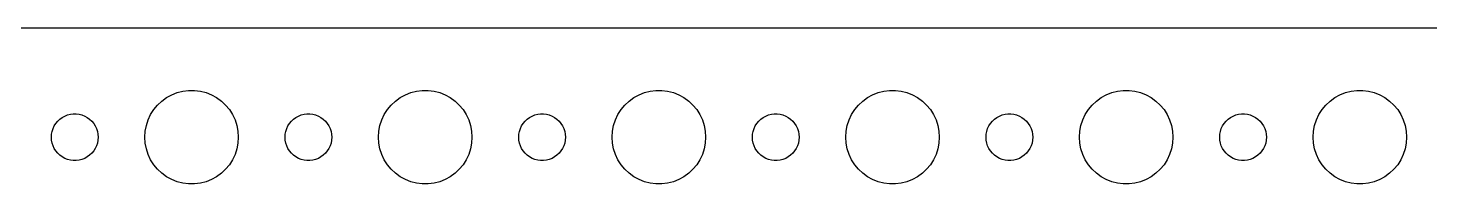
# Model space of a CAD drawing. Header units: metres. Extents: x -180 to 180, y -37 to 37.
# Drawn here: x -93 to -3, y 27 to 37 of the extents above; entities that cross this region are included whole.
import ezdxf

# ---------------------------------------------------------------- set-up
doc = ezdxf.new("R2010")
doc.units = ezdxf.units.M

msp = doc.modelspace()

# ---------------------------------------------------------------- linework, layer by layer
for p, q in [((174.814, 36.9901), (-174.814, 36.9901)), ((-84.4123, 32.3115), (-84.1075, 32.533)), ((-84.1075, 32.533), (-83.7773, 32.7145)), ((-83.7773, 32.7145), (-83.427, 32.8532)), ((-83.427, 32.8532), (-83.0621, 32.9469)), ((-83.0621, 32.9469), (-82.6884, 32.9941)), ((-82.6884, 32.9941), (-82.3116, 32.9941)), ((-82.3116, 32.9941), (-81.9379, 32.9469)), ((-81.9379, 32.9469), (-81.573, 32.8532)), ((-81.573, 32.8532), (-81.2227, 32.7145)), ((-81.2227, 32.7145), (-80.8925, 32.533)), ((-80.8925, 32.533), (-80.5877, 32.3115)), ((-69.4123, 32.3115), (-69.1075, 32.533)), ((-69.1075, 32.533), (-68.7773, 32.7145)), ((-68.7773, 32.7145), (-68.427, 32.8532)), ((-68.427, 32.8532), (-68.0621, 32.9469)), ((-68.0621, 32.9469), (-67.6884, 32.9941)), ((-67.6884, 32.9941), (-67.3116, 32.9941)), ((-67.3116, 32.9941), (-66.9379, 32.9469)), ((-66.9379, 32.9469), (-66.573, 32.8532)), ((-66.573, 32.8532), (-66.2227, 32.7145)), ((-66.2227, 32.7145), (-65.8925, 32.533)), ((-65.8925, 32.533), (-65.5877, 32.3115)), ((-54.4123, 32.3115), (-54.1075, 32.533)), ((-54.1075, 32.533), (-53.7773, 32.7145)), ((-53.7773, 32.7145), (-53.427, 32.8532)), ((-53.427, 32.8532), (-53.0621, 32.9469)), ((-53.0621, 32.9469), (-52.6884, 32.9941)), ((-52.6884, 32.9941), (-52.3116, 32.9941)), ((-52.3116, 32.9941), (-51.9379, 32.9469)), ((-51.9379, 32.9469), (-51.5729, 32.8532)), ((-51.5729, 32.8532), (-51.2227, 32.7145)), ((-51.2227, 32.7145), (-50.8925, 32.533)), ((-50.8925, 32.533), (-50.5877, 32.3115)), ((-39.4123, 32.3115), (-39.1075, 32.533)), ((-39.1075, 32.533), (-38.7773, 32.7145)), ((-38.7773, 32.7145), (-38.427, 32.8532)), ((-38.427, 32.8532), (-38.0621, 32.9469)), ((-38.0621, 32.9469), (-37.6884, 32.9941)), ((-37.6884, 32.9941), (-37.3116, 32.9941)), ((-37.3116, 32.9941), (-36.9379, 32.9469)), ((-36.9379, 32.9469), (-36.5729, 32.8532)), ((-36.5729, 32.8532), (-36.2227, 32.7145)), ((-36.2227, 32.7145), (-35.8925, 32.533)), ((-35.8925, 32.533), (-35.5877, 32.3115)), ((-24.4123, 32.3115), (-24.1075, 32.533)), ((-24.1075, 32.533), (-23.7773, 32.7145)), ((-23.7773, 32.7145), (-23.427, 32.8532)), ((-23.427, 32.8532), (-23.0621, 32.9469)), ((-23.0621, 32.9469), (-22.6884, 32.9941)), ((-22.6884, 32.9941), (-22.3116, 32.9941)), ((-22.3116, 32.9941), (-21.9379, 32.9469)), ((-21.9379, 32.9469), (-21.5729, 32.8532)), ((-21.5729, 32.8532), (-21.2227, 32.7145)), ((-21.2227, 32.7145), (-20.8925, 32.533)), ((-20.8925, 32.533), (-20.5877, 32.3115)), ((-9.41226, 32.3115), (-9.10747, 32.533)), ((-9.10747, 32.533), (-8.77733, 32.7145)), ((-8.77733, 32.7145), (-8.42705, 32.8532)), ((-8.42705, 32.8532), (-8.06213, 32.9469)), ((-8.06213, 32.9469), (-7.68837, 32.9941)), ((-7.68837, 32.9941), (-7.31161, 32.9941)), ((-7.31161, 32.9941), (-6.93785, 32.9469)), ((-6.93785, 32.9469), (-6.57294, 32.8532)), ((-6.57294, 32.8532), (-6.22266, 32.7145)), ((-6.22266, 32.7145), (-5.89252, 32.533)), ((-5.89252, 32.533), (-5.58772, 32.3115)), ((-85.1289, 31.4453), (-84.927, 31.7634)), ((-84.927, 31.7634), (-84.6869, 32.0536)), ((-84.6869, 32.0536), (-84.4123, 32.3115)), ((-80.5877, 32.3115), (-80.3131, 32.0536)), ((-80.3131, 32.0536), (-80.073, 31.7634)), ((-80.073, 31.7634), (-79.8711, 31.4453)), ((-70.1289, 31.4453), (-69.927, 31.7634)), ((-69.927, 31.7634), (-69.6869, 32.0536)), ((-69.6869, 32.0536), (-69.4123, 32.3115)), ((-65.5877, 32.3115), (-65.3131, 32.0536)), ((-65.3131, 32.0536), (-65.073, 31.7634)), ((-65.073, 31.7634), (-64.8711, 31.4453)), ((-55.1289, 31.4453), (-54.927, 31.7634)), ((-54.927, 31.7634), (-54.6869, 32.0536)), ((-54.6869, 32.0536), (-54.4123, 32.3115)), ((-50.5877, 32.3115), (-50.3131, 32.0536)), ((-50.3131, 32.0536), (-50.0729, 31.7634)), ((-50.0729, 31.7634), (-49.8711, 31.4453)), ((-40.1289, 31.4453), (-39.927, 31.7634)), ((-39.927, 31.7634), (-39.6869, 32.0536)), ((-39.6869, 32.0536), (-39.4123, 32.3115)), ((-35.5877, 32.3115), (-35.3131, 32.0536)), ((-35.3131, 32.0536), (-35.0729, 31.7634)), ((-35.0729, 31.7634), (-34.8711, 31.4453)), ((-25.1289, 31.4453), (-24.927, 31.7634)), ((-24.927, 31.7634), (-24.6869, 32.0536)), ((-24.6869, 32.0536), (-24.4123, 32.3115)), ((-20.5877, 32.3115), (-20.3131, 32.0536)), ((-20.3131, 32.0536), (-20.0729, 31.7634)), ((-20.0729, 31.7634), (-19.8711, 31.4453)), ((-10.1289, 31.4453), (-9.92705, 31.7634)), ((-9.92705, 31.7634), (-9.6869, 32.0536)), ((-9.6869, 32.0536), (-9.41226, 32.3115)), ((-5.58772, 32.3115), (-5.31308, 32.0536)), ((-5.31308, 32.0536), (-5.07294, 31.7634)), ((-5.07294, 31.7634), (-4.87108, 31.4453)), ((-91.3947, 30.5522), (-91.3145, 30.7226)), ((-91.3145, 30.7226), (-91.2135, 30.8817)), ((-91.2135, 30.8817), (-91.0934, 31.0268)), ((-91.0934, 31.0268), (-90.9561, 31.1558)), ((-90.9561, 31.1558), (-90.8037, 31.2665)), ((-90.8037, 31.2665), (-90.6387, 31.3572)), ((-90.6387, 31.3572), (-90.4635, 31.4266)), ((-90.4635, 31.4266), (-90.2811, 31.4734)), ((-90.2811, 31.4734), (-90.0942, 31.497)), ((-90.0942, 31.497), (-89.9058, 31.497)), ((-89.9058, 31.497), (-89.7189, 31.4734)), ((-89.7189, 31.4734), (-89.5365, 31.4266)), ((-89.5365, 31.4266), (-89.3613, 31.3572)), ((-89.3613, 31.3572), (-89.1963, 31.2665)), ((-89.1963, 31.2665), (-89.0439, 31.1558)), ((-89.0439, 31.1558), (-88.9065, 31.0268)), ((-88.9065, 31.0268), (-88.7865, 30.8817)), ((-88.7865, 30.8817), (-88.6855, 30.7226)), ((-88.6855, 30.7226), (-88.6053, 30.5522)), ((-85.4763, 30.376), (-85.4057, 30.7461)), ((-85.4057, 30.7461), (-85.2893, 31.1044)), ((-85.2893, 31.1044), (-85.1289, 31.4453)), ((-79.8711, 31.4453), (-79.7107, 31.1044)), ((-79.7107, 31.1044), (-79.5943, 30.7461)), ((-79.5943, 30.7461), (-79.5237, 30.376)), ((-76.3947, 30.5522), (-76.3145, 30.7226)), ((-76.3145, 30.7226), (-76.2135, 30.8817)), ((-76.2135, 30.8817), (-76.0934, 31.0268)), ((-76.0934, 31.0268), (-75.9561, 31.1558)), ((-75.9561, 31.1558), (-75.8037, 31.2665)), ((-75.8037, 31.2665), (-75.6387, 31.3572)), ((-75.6387, 31.3572), (-75.4635, 31.4266)), ((-75.4635, 31.4266), (-75.2811, 31.4734)), ((-75.2811, 31.4734), (-75.0942, 31.497)), ((-75.0942, 31.497), (-74.9058, 31.497)), ((-74.9058, 31.497), (-74.7189, 31.4734)), ((-74.7189, 31.4734), (-74.5365, 31.4266)), ((-74.5365, 31.4266), (-74.3613, 31.3572)), ((-74.3613, 31.3572), (-74.1963, 31.2665)), ((-74.1963, 31.2665), (-74.0439, 31.1558)), ((-74.0439, 31.1558), (-73.9065, 31.0268)), ((-73.9065, 31.0268), (-73.7865, 30.8817)), ((-73.7865, 30.8817), (-73.6855, 30.7226)), ((-73.6855, 30.7226), (-73.6053, 30.5522)), ((-70.4763, 30.376), (-70.4057, 30.7461)), ((-70.4057, 30.7461), (-70.2893, 31.1044)), ((-70.2893, 31.1044), (-70.1289, 31.4453)), ((-64.8711, 31.4453), (-64.7107, 31.1044)), ((-64.7107, 31.1044), (-64.5943, 30.7461)), ((-64.5943, 30.7461), (-64.5237, 30.376)), ((-61.3947, 30.5522), (-61.3145, 30.7226)), ((-61.3145, 30.7226), (-61.2135, 30.8817)), ((-61.2135, 30.8817), (-61.0934, 31.0268)), ((-61.0934, 31.0268), (-60.9561, 31.1558)), ((-60.9561, 31.1558), (-60.8037, 31.2665)), ((-60.8037, 31.2665), (-60.6387, 31.3572)), ((-60.6387, 31.3572), (-60.4635, 31.4266)), ((-60.4635, 31.4266), (-60.2811, 31.4734)), ((-60.2811, 31.4734), (-60.0942, 31.497)), ((-60.0942, 31.497), (-59.9058, 31.497)), ((-59.9058, 31.497), (-59.7189, 31.4734)), ((-59.7189, 31.4734), (-59.5365, 31.4266)), ((-59.5365, 31.4266), (-59.3613, 31.3572)), ((-59.3613, 31.3572), (-59.1963, 31.2665)), ((-59.1963, 31.2665), (-59.0439, 31.1558)), ((-59.0439, 31.1558), (-58.9065, 31.0268)), ((-58.9065, 31.0268), (-58.7865, 30.8817)), ((-58.7865, 30.8817), (-58.6855, 30.7226)), ((-58.6855, 30.7226), (-58.6053, 30.5522)), ((-55.4763, 30.376), (-55.4057, 30.7461)), ((-55.4057, 30.7461), (-55.2893, 31.1044)), ((-55.2893, 31.1044), (-55.1289, 31.4453)), ((-49.8711, 31.4453), (-49.7107, 31.1044)), ((-49.7107, 31.1044), (-49.5942, 30.7461)), ((-49.5942, 30.7461), (-49.5237, 30.376)), ((-46.3947, 30.5522), (-46.3145, 30.7226)), ((-46.3145, 30.7226), (-46.2135, 30.8817)), ((-46.2135, 30.8817), (-46.0934, 31.0268)), ((-46.0934, 31.0268), (-45.9561, 31.1558)), ((-45.9561, 31.1558), (-45.8037, 31.2665)), ((-45.8037, 31.2665), (-45.6387, 31.3572)), ((-45.6387, 31.3572), (-45.4635, 31.4266)), ((-45.4635, 31.4266), (-45.2811, 31.4734)), ((-45.2811, 31.4734), (-45.0942, 31.497)), ((-45.0942, 31.497), (-44.9058, 31.497)), ((-44.9058, 31.497), (-44.7189, 31.4734)), ((-44.7189, 31.4734), (-44.5365, 31.4266)), ((-44.5365, 31.4266), (-44.3613, 31.3572)), ((-44.3613, 31.3572), (-44.1963, 31.2665)), ((-44.1963, 31.2665), (-44.0439, 31.1558)), ((-44.0439, 31.1558), (-43.9065, 31.0268)), ((-43.9065, 31.0268), (-43.7865, 30.8817)), ((-43.7865, 30.8817), (-43.6855, 30.7226)), ((-43.6855, 30.7226), (-43.6053, 30.5522)), ((-40.4763, 30.376), (-40.4057, 30.7461)), ((-40.4057, 30.7461), (-40.2893, 31.1044)), ((-40.2893, 31.1044), (-40.1289, 31.4453)), ((-34.8711, 31.4453), (-34.7107, 31.1044)), ((-34.7107, 31.1044), (-34.5942, 30.7461)), ((-34.5942, 30.7461), (-34.5237, 30.376)), ((-31.3947, 30.5522), (-31.3145, 30.7226)), ((-31.3145, 30.7226), (-31.2135, 30.8817)), ((-31.2135, 30.8817), (-31.0934, 31.0268)), ((-31.0934, 31.0268), (-30.9561, 31.1558)), ((-30.9561, 31.1558), (-30.8037, 31.2665)), ((-30.8037, 31.2665), (-30.6387, 31.3572)), ((-30.6387, 31.3572), (-30.4635, 31.4266)), ((-30.4635, 31.4266), (-30.2811, 31.4734)), ((-30.2811, 31.4734), (-30.0942, 31.497)), ((-30.0942, 31.497), (-29.9058, 31.497)), ((-29.9058, 31.497), (-29.7189, 31.4734)), ((-29.7189, 31.4734), (-29.5365, 31.4266)), ((-29.5365, 31.4266), (-29.3613, 31.3572)), ((-29.3613, 31.3572), (-29.1963, 31.2665)), ((-29.1963, 31.2665), (-29.0439, 31.1558)), ((-29.0439, 31.1558), (-28.9065, 31.0268)), ((-28.9065, 31.0268), (-28.7865, 30.8817)), ((-28.7865, 30.8817), (-28.6855, 30.7226)), ((-28.6855, 30.7226), (-28.6053, 30.5522)), ((-25.4763, 30.376), (-25.4057, 30.7461)), ((-25.4057, 30.7461), (-25.2893, 31.1044)), ((-25.2893, 31.1044), (-25.1289, 31.4453)), ((-19.8711, 31.4453), (-19.7107, 31.1044)), ((-19.7107, 31.1044), (-19.5942, 30.7461)), ((-19.5942, 30.7461), (-19.5237, 30.376)), ((-16.3947, 30.5522), (-16.3145, 30.7226)), ((-16.3145, 30.7226), (-16.2135, 30.8817)), ((-16.2135, 30.8817), (-16.0934, 31.0268)), ((-16.0934, 31.0268), (-15.9561, 31.1558)), ((-15.9561, 31.1558), (-15.8037, 31.2665)), ((-15.8037, 31.2665), (-15.6387, 31.3572)), ((-15.6387, 31.3572), (-15.4635, 31.4266)), ((-15.4635, 31.4266), (-15.2811, 31.4734)), ((-15.2811, 31.4734), (-15.0942, 31.497)), ((-15.0942, 31.497), (-14.9058, 31.497)), ((-14.9058, 31.497), (-14.7189, 31.4734)), ((-14.7189, 31.4734), (-14.5365, 31.4266)), ((-14.5365, 31.4266), (-14.3613, 31.3572)), ((-14.3613, 31.3572), (-14.1963, 31.2665)), ((-14.1963, 31.2665), (-14.0439, 31.1558)), ((-14.0439, 31.1558), (-13.9065, 31.0268)), ((-13.9065, 31.0268), (-13.7865, 30.8817)), ((-13.7865, 30.8817), (-13.6855, 30.7226)), ((-13.6855, 30.7226), (-13.6053, 30.5522)), ((-10.4763, 30.376), (-10.4057, 30.7461)), ((-10.4057, 30.7461), (-10.2893, 31.1044)), ((-10.2893, 31.1044), (-10.1289, 31.4453)), ((-4.87108, 31.4453), (-4.71066, 31.1044)), ((-4.71066, 31.1044), (-4.59424, 30.7461)), ((-4.59424, 30.7461), (-4.52365, 30.376)), ((-91.5, 30), (-91.4882, 30.188)), ((-91.4882, 29.812), (-91.5, 30)), ((-91.4882, 30.188), (-91.4529, 30.373)), ((-91.4529, 29.627), (-91.4882, 29.812)), ((-91.4529, 30.373), (-91.3947, 30.5522)), ((-88.6053, 30.5522), (-88.5471, 30.373)), ((-88.5471, 30.373), (-88.5118, 30.188)), ((-88.5118, 29.812), (-88.5471, 29.627)), ((-88.5118, 30.188), (-88.5, 30)), ((-88.5, 30), (-88.5118, 29.812)), ((-85.5, 30), (-85.4763, 30.376)), ((-85.4763, 29.624), (-85.5, 30)), ((-79.5237, 30.376), (-79.5, 30)), ((-79.5, 30), (-79.5237, 29.624)), ((-76.5, 30), (-76.4882, 30.188)), ((-76.4882, 29.812), (-76.5, 30)), ((-76.4882, 30.188), (-76.4529, 30.373)), ((-76.4529, 29.627), (-76.4882, 29.812)), ((-76.4529, 30.373), (-76.3947, 30.5522)), ((-73.6053, 30.5522), (-73.5471, 30.373)), ((-73.5471, 30.373), (-73.5118, 30.188)), ((-73.5118, 29.812), (-73.5471, 29.627)), ((-73.5118, 30.188), (-73.5, 30)), ((-73.5, 30), (-73.5118, 29.812)), ((-70.5, 30), (-70.4763, 30.376)), ((-70.4763, 29.624), (-70.5, 30)), ((-64.5237, 30.376), (-64.5, 30)), ((-64.5, 30), (-64.5237, 29.624)), ((-61.5, 30), (-61.4882, 30.188)), ((-61.4882, 29.812), (-61.5, 30)), ((-61.4882, 30.188), (-61.4529, 30.373)), ((-61.4529, 29.627), (-61.4882, 29.812)), ((-61.4529, 30.373), (-61.3947, 30.5522)), ((-58.6053, 30.5522), (-58.5471, 30.373)), ((-58.5471, 30.373), (-58.5118, 30.188)), ((-58.5118, 29.812), (-58.5471, 29.627)), ((-58.5118, 30.188), (-58.5, 30)), ((-58.5, 30), (-58.5118, 29.812)), ((-55.5, 30), (-55.4763, 30.376)), ((-55.4763, 29.624), (-55.5, 30)), ((-49.5237, 30.376), (-49.5, 30)), ((-49.5, 30), (-49.5237, 29.624)), ((-46.5, 30), (-46.4882, 30.188)), ((-46.4882, 29.812), (-46.5, 30)), ((-46.4882, 30.188), (-46.4529, 30.373)), ((-46.4529, 29.627), (-46.4882, 29.812)), ((-46.4529, 30.373), (-46.3947, 30.5522)), ((-43.6053, 30.5522), (-43.5471, 30.373)), ((-43.5471, 30.373), (-43.5118, 30.188)), ((-43.5118, 29.812), (-43.5471, 29.627)), ((-43.5118, 30.188), (-43.5, 30)), ((-43.5, 30), (-43.5118, 29.812)), ((-40.5, 30), (-40.4763, 30.376)), ((-40.4763, 29.624), (-40.5, 30)), ((-34.5237, 30.376), (-34.5, 30)), ((-34.5, 30), (-34.5237, 29.624)), ((-31.5, 30), (-31.4882, 30.188)), ((-31.4882, 29.812), (-31.5, 30)), ((-31.4882, 30.188), (-31.4529, 30.373)), ((-31.4529, 29.627), (-31.4882, 29.812)), ((-31.4529, 30.373), (-31.3947, 30.5522)), ((-28.6053, 30.5522), (-28.5471, 30.373)), ((-28.5471, 30.373), (-28.5118, 30.188)), ((-28.5118, 29.812), (-28.5471, 29.627)), ((-28.5118, 30.188), (-28.5, 30)), ((-28.5, 30), (-28.5118, 29.812)), ((-25.5, 30), (-25.4763, 30.376)), ((-25.4763, 29.624), (-25.5, 30)), ((-19.5237, 30.376), (-19.5, 30)), ((-19.5, 30), (-19.5237, 29.624)), ((-16.5, 30), (-16.4882, 30.188)), ((-16.4882, 29.812), (-16.5, 30)), ((-16.4882, 30.188), (-16.4529, 30.373)), ((-16.4529, 29.627), (-16.4882, 29.812)), ((-16.4529, 30.373), (-16.3947, 30.5522)), ((-13.6053, 30.5522), (-13.5471, 30.373)), ((-13.5471, 30.373), (-13.5118, 30.188)), ((-13.5118, 29.812), (-13.5471, 29.627)), ((-13.5118, 30.188), (-13.5, 30)), ((-13.5, 30), (-13.5118, 29.812)), ((-10.5, 30), (-10.4763, 30.376)), ((-10.4763, 29.624), (-10.5, 30)), ((-4.52365, 30.376), (-4.5, 30)), ((-4.5, 30), (-4.52365, 29.624)), ((-91.3947, 29.4478), (-91.4529, 29.627)), ((-91.3145, 29.2774), (-91.3947, 29.4478)), ((-91.2135, 29.1183), (-91.3145, 29.2774)), ((-91.0934, 28.9732), (-91.2135, 29.1183)), ((-90.9561, 28.8442), (-91.0934, 28.9732)), ((-90.8037, 28.7335), (-90.9561, 28.8442)), ((-89.0439, 28.8442), (-89.1963, 28.7335)), ((-88.9065, 28.9732), (-89.0439, 28.8442)), ((-88.7865, 29.1183), (-88.9065, 28.9732)), ((-88.6855, 29.2774), (-88.7865, 29.1183)), ((-88.6053, 29.4478), (-88.6855, 29.2774)), ((-88.5471, 29.627), (-88.6053, 29.4478)), ((-85.4057, 29.2539), (-85.4763, 29.624)), ((-85.2893, 28.8956), (-85.4057, 29.2539)), ((-85.1289, 28.5547), (-85.2893, 28.8956)), ((-79.7107, 28.8956), (-79.8711, 28.5547)), ((-79.5943, 29.2539), (-79.7107, 28.8956)), ((-79.5237, 29.624), (-79.5943, 29.2539)), ((-76.3947, 29.4478), (-76.4529, 29.627)), ((-76.3145, 29.2774), (-76.3947, 29.4478)), ((-76.2135, 29.1183), (-76.3145, 29.2774)), ((-76.0934, 28.9732), (-76.2135, 29.1183)), ((-75.9561, 28.8442), (-76.0934, 28.9732)), ((-75.8037, 28.7335), (-75.9561, 28.8442)), ((-74.0439, 28.8442), (-74.1963, 28.7335)), ((-73.9065, 28.9732), (-74.0439, 28.8442)), ((-73.7865, 29.1183), (-73.9065, 28.9732)), ((-73.6855, 29.2774), (-73.7865, 29.1183)), ((-73.6053, 29.4478), (-73.6855, 29.2774)), ((-73.5471, 29.627), (-73.6053, 29.4478)), ((-70.4057, 29.2539), (-70.4763, 29.624)), ((-70.2893, 28.8956), (-70.4057, 29.2539)), ((-70.1289, 28.5547), (-70.2893, 28.8956)), ((-64.7107, 28.8956), (-64.8711, 28.5547)), ((-64.5943, 29.2539), (-64.7107, 28.8956)), ((-64.5237, 29.624), (-64.5943, 29.2539)), ((-61.3947, 29.4478), (-61.4529, 29.627)), ((-61.3145, 29.2774), (-61.3947, 29.4478)), ((-61.2135, 29.1183), (-61.3145, 29.2774)), ((-61.0934, 28.9732), (-61.2135, 29.1183)), ((-60.9561, 28.8442), (-61.0934, 28.9732)), ((-60.8037, 28.7335), (-60.9561, 28.8442)), ((-59.0439, 28.8442), (-59.1963, 28.7335)), ((-58.9065, 28.9732), (-59.0439, 28.8442)), ((-58.7865, 29.1183), (-58.9065, 28.9732)), ((-58.6855, 29.2774), (-58.7865, 29.1183)), ((-58.6053, 29.4478), (-58.6855, 29.2774)), ((-58.5471, 29.627), (-58.6053, 29.4478)), ((-55.4057, 29.2539), (-55.4763, 29.624)), ((-55.2893, 28.8956), (-55.4057, 29.2539)), ((-55.1289, 28.5547), (-55.2893, 28.8956)), ((-49.7107, 28.8956), (-49.8711, 28.5547)), ((-49.5942, 29.2539), (-49.7107, 28.8956)), ((-49.5237, 29.624), (-49.5942, 29.2539)), ((-46.3947, 29.4478), (-46.4529, 29.627)), ((-46.3145, 29.2774), (-46.3947, 29.4478)), ((-46.2135, 29.1183), (-46.3145, 29.2774)), ((-46.0934, 28.9732), (-46.2135, 29.1183)), ((-45.9561, 28.8442), (-46.0934, 28.9732)), ((-45.8037, 28.7335), (-45.9561, 28.8442)), ((-44.0439, 28.8442), (-44.1963, 28.7335)), ((-43.9065, 28.9732), (-44.0439, 28.8442)), ((-43.7865, 29.1183), (-43.9065, 28.9732)), ((-43.6855, 29.2774), (-43.7865, 29.1183)), ((-43.6053, 29.4478), (-43.6855, 29.2774)), ((-43.5471, 29.627), (-43.6053, 29.4478)), ((-40.4057, 29.2539), (-40.4763, 29.624)), ((-40.2893, 28.8956), (-40.4057, 29.2539)), ((-40.1289, 28.5547), (-40.2893, 28.8956)), ((-34.7107, 28.8956), (-34.8711, 28.5547)), ((-34.5942, 29.2539), (-34.7107, 28.8956)), ((-34.5237, 29.624), (-34.5942, 29.2539)), ((-31.3947, 29.4478), (-31.4529, 29.627)), ((-31.3145, 29.2774), (-31.3947, 29.4478)), ((-31.2135, 29.1183), (-31.3145, 29.2774)), ((-31.0934, 28.9732), (-31.2135, 29.1183)), ((-30.9561, 28.8442), (-31.0934, 28.9732)), ((-30.8037, 28.7335), (-30.9561, 28.8442)), ((-29.0439, 28.8442), (-29.1963, 28.7335)), ((-28.9065, 28.9732), (-29.0439, 28.8442)), ((-28.7865, 29.1183), (-28.9065, 28.9732)), ((-28.6855, 29.2774), (-28.7865, 29.1183)), ((-28.6053, 29.4478), (-28.6855, 29.2774)), ((-28.5471, 29.627), (-28.6053, 29.4478)), ((-25.4057, 29.2539), (-25.4763, 29.624)), ((-25.2893, 28.8956), (-25.4057, 29.2539)), ((-25.1289, 28.5547), (-25.2893, 28.8956)), ((-19.7107, 28.8956), (-19.8711, 28.5547)), ((-19.5942, 29.2539), (-19.7107, 28.8956)), ((-19.5237, 29.624), (-19.5942, 29.2539)), ((-16.3947, 29.4478), (-16.4529, 29.627)), ((-16.3145, 29.2774), (-16.3947, 29.4478)), ((-16.2135, 29.1183), (-16.3145, 29.2774)), ((-16.0934, 28.9732), (-16.2135, 29.1183)), ((-15.9561, 28.8442), (-16.0934, 28.9732)), ((-15.8037, 28.7335), (-15.9561, 28.8442)), ((-14.0439, 28.8442), (-14.1963, 28.7335)), ((-13.9065, 28.9732), (-14.0439, 28.8442)), ((-13.7865, 29.1183), (-13.9065, 28.9732)), ((-13.6855, 29.2774), (-13.7865, 29.1183)), ((-13.6053, 29.4478), (-13.6855, 29.2774)), ((-13.5471, 29.627), (-13.6053, 29.4478)), ((-10.4057, 29.2539), (-10.4763, 29.624)), ((-10.2893, 28.8956), (-10.4057, 29.2539)), ((-10.1289, 28.5547), (-10.2893, 28.8956)), ((-4.71066, 28.8956), (-4.87108, 28.5547)), ((-4.59424, 29.2539), (-4.71066, 28.8956)), ((-4.52365, 29.624), (-4.59424, 29.2539)), ((-90.6387, 28.6427), (-90.8037, 28.7335)), ((-90.4635, 28.5734), (-90.6387, 28.6427)), ((-90.2811, 28.5266), (-90.4635, 28.5734)), ((-90.0942, 28.503), (-90.2811, 28.5266)), ((-89.9058, 28.503), (-90.0942, 28.503)), ((-89.7189, 28.5266), (-89.9058, 28.503)), ((-89.5365, 28.5734), (-89.7189, 28.5266)), ((-89.3613, 28.6427), (-89.5365, 28.5734)), ((-89.1963, 28.7335), (-89.3613, 28.6427)), ((-84.927, 28.2366), (-85.1289, 28.5547)), ((-84.6869, 27.9464), (-84.927, 28.2366)), ((-84.4123, 27.6884), (-84.6869, 27.9464)), ((-80.3131, 27.9464), (-80.5877, 27.6884)), ((-80.073, 28.2366), (-80.3131, 27.9464)), ((-79.8711, 28.5547), (-80.073, 28.2366)), ((-75.6387, 28.6427), (-75.8037, 28.7335)), ((-75.4635, 28.5734), (-75.6387, 28.6427)), ((-75.2811, 28.5266), (-75.4635, 28.5734)), ((-75.0942, 28.503), (-75.2811, 28.5266)), ((-74.9058, 28.503), (-75.0942, 28.503)), ((-74.7189, 28.5266), (-74.9058, 28.503)), ((-74.5365, 28.5734), (-74.7189, 28.5266)), ((-74.3613, 28.6427), (-74.5365, 28.5734)), ((-74.1963, 28.7335), (-74.3613, 28.6427)), ((-69.927, 28.2366), (-70.1289, 28.5547)), ((-69.6869, 27.9464), (-69.927, 28.2366)), ((-69.4123, 27.6884), (-69.6869, 27.9464)), ((-65.3131, 27.9464), (-65.5877, 27.6884)), ((-65.073, 28.2366), (-65.3131, 27.9464)), ((-64.8711, 28.5547), (-65.073, 28.2366)), ((-60.6387, 28.6427), (-60.8037, 28.7335)), ((-60.4635, 28.5734), (-60.6387, 28.6427)), ((-60.2811, 28.5266), (-60.4635, 28.5734)), ((-60.0942, 28.503), (-60.2811, 28.5266)), ((-59.9058, 28.503), (-60.0942, 28.503)), ((-59.7189, 28.5266), (-59.9058, 28.503)), ((-59.5365, 28.5734), (-59.7189, 28.5266)), ((-59.3613, 28.6427), (-59.5365, 28.5734)), ((-59.1963, 28.7335), (-59.3613, 28.6427)), ((-54.927, 28.2366), (-55.1289, 28.5547)), ((-54.6869, 27.9464), (-54.927, 28.2366)), ((-54.4123, 27.6884), (-54.6869, 27.9464)), ((-50.3131, 27.9464), (-50.5877, 27.6884)), ((-50.0729, 28.2366), (-50.3131, 27.9464)), ((-49.8711, 28.5547), (-50.0729, 28.2366)), ((-45.6387, 28.6427), (-45.8037, 28.7335)), ((-45.4635, 28.5734), (-45.6387, 28.6427)), ((-45.2811, 28.5266), (-45.4635, 28.5734)), ((-45.0942, 28.503), (-45.2811, 28.5266)), ((-44.9058, 28.503), (-45.0942, 28.503)), ((-44.7189, 28.5266), (-44.9058, 28.503)), ((-44.5365, 28.5734), (-44.7189, 28.5266)), ((-44.3613, 28.6427), (-44.5365, 28.5734)), ((-44.1963, 28.7335), (-44.3613, 28.6427)), ((-39.927, 28.2366), (-40.1289, 28.5547)), ((-39.6869, 27.9464), (-39.927, 28.2366)), ((-39.4123, 27.6884), (-39.6869, 27.9464)), ((-35.3131, 27.9464), (-35.5877, 27.6884)), ((-35.0729, 28.2366), (-35.3131, 27.9464)), ((-34.8711, 28.5547), (-35.0729, 28.2366)), ((-30.6387, 28.6427), (-30.8037, 28.7335)), ((-30.4635, 28.5734), (-30.6387, 28.6427)), ((-30.2811, 28.5266), (-30.4635, 28.5734)), ((-30.0942, 28.503), (-30.2811, 28.5266)), ((-29.9058, 28.503), (-30.0942, 28.503)), ((-29.7189, 28.5266), (-29.9058, 28.503)), ((-29.5365, 28.5734), (-29.7189, 28.5266)), ((-29.3613, 28.6427), (-29.5365, 28.5734)), ((-29.1963, 28.7335), (-29.3613, 28.6427)), ((-24.927, 28.2366), (-25.1289, 28.5547)), ((-24.6869, 27.9464), (-24.927, 28.2366)), ((-24.4123, 27.6884), (-24.6869, 27.9464)), ((-20.3131, 27.9464), (-20.5877, 27.6884)), ((-20.0729, 28.2366), (-20.3131, 27.9464)), ((-19.8711, 28.5547), (-20.0729, 28.2366)), ((-15.6387, 28.6427), (-15.8037, 28.7335)), ((-15.4635, 28.5734), (-15.6387, 28.6427)), ((-15.2811, 28.5266), (-15.4635, 28.5734)), ((-15.0942, 28.503), (-15.2811, 28.5266)), ((-14.9058, 28.503), (-15.0942, 28.503)), ((-14.7189, 28.5266), (-14.9058, 28.503)), ((-14.5365, 28.5734), (-14.7189, 28.5266)), ((-14.3613, 28.6427), (-14.5365, 28.5734)), ((-14.1963, 28.7335), (-14.3613, 28.6427)), ((-9.92705, 28.2366), (-10.1289, 28.5547)), ((-9.6869, 27.9464), (-9.92705, 28.2366)), ((-9.41226, 27.6884), (-9.6869, 27.9464)), ((-5.31308, 27.9464), (-5.58772, 27.6884)), ((-5.07294, 28.2366), (-5.31308, 27.9464)), ((-4.87108, 28.5547), (-5.07294, 28.2366)), ((-84.1075, 27.467), (-84.4123, 27.6884)), ((-83.7773, 27.2855), (-84.1075, 27.467)), ((-83.427, 27.1468), (-83.7773, 27.2855)), ((-83.0621, 27.0531), (-83.427, 27.1468)), ((-82.6884, 27.0059), (-83.0621, 27.0531)), ((-82.3116, 27.0059), (-82.6884, 27.0059)), ((-81.9379, 27.0531), (-82.3116, 27.0059)), ((-81.573, 27.1468), (-81.9379, 27.0531)), ((-81.2227, 27.2855), (-81.573, 27.1468)), ((-80.8925, 27.467), (-81.2227, 27.2855)), ((-80.5877, 27.6884), (-80.8925, 27.467)), ((-69.1075, 27.467), (-69.4123, 27.6884)), ((-68.7773, 27.2855), (-69.1075, 27.467)), ((-68.427, 27.1468), (-68.7773, 27.2855)), ((-68.0621, 27.0531), (-68.427, 27.1468)), ((-67.6884, 27.0059), (-68.0621, 27.0531)), ((-67.3116, 27.0059), (-67.6884, 27.0059)), ((-66.9379, 27.0531), (-67.3116, 27.0059)), ((-66.573, 27.1468), (-66.9379, 27.0531)), ((-66.2227, 27.2855), (-66.573, 27.1468)), ((-65.8925, 27.467), (-66.2227, 27.2855)), ((-65.5877, 27.6884), (-65.8925, 27.467)), ((-54.1075, 27.467), (-54.4123, 27.6884)), ((-53.7773, 27.2855), (-54.1075, 27.467)), ((-53.427, 27.1468), (-53.7773, 27.2855)), ((-53.0621, 27.0531), (-53.427, 27.1468)), ((-52.6884, 27.0059), (-53.0621, 27.0531)), ((-52.3116, 27.0059), (-52.6884, 27.0059)), ((-51.9379, 27.0531), (-52.3116, 27.0059)), ((-51.5729, 27.1468), (-51.9379, 27.0531)), ((-51.2227, 27.2855), (-51.5729, 27.1468)), ((-50.8925, 27.467), (-51.2227, 27.2855)), ((-50.5877, 27.6884), (-50.8925, 27.467)), ((-39.1075, 27.467), (-39.4123, 27.6884)), ((-38.7773, 27.2855), (-39.1075, 27.467)), ((-38.427, 27.1468), (-38.7773, 27.2855)), ((-38.0621, 27.0531), (-38.427, 27.1468)), ((-37.6884, 27.0059), (-38.0621, 27.0531)), ((-37.3116, 27.0059), (-37.6884, 27.0059)), ((-36.9379, 27.0531), (-37.3116, 27.0059)), ((-36.5729, 27.1468), (-36.9379, 27.0531)), ((-36.2227, 27.2855), (-36.5729, 27.1468)), ((-35.8925, 27.467), (-36.2227, 27.2855)), ((-35.5877, 27.6884), (-35.8925, 27.467)), ((-24.1075, 27.467), (-24.4123, 27.6884)), ((-23.7773, 27.2855), (-24.1075, 27.467)), ((-23.427, 27.1468), (-23.7773, 27.2855)), ((-23.0621, 27.0531), (-23.427, 27.1468)), ((-22.6884, 27.0059), (-23.0621, 27.0531)), ((-22.3116, 27.0059), (-22.6884, 27.0059)), ((-21.9379, 27.0531), (-22.3116, 27.0059)), ((-21.5729, 27.1468), (-21.9379, 27.0531)), ((-21.2227, 27.2855), (-21.5729, 27.1468)), ((-20.8925, 27.467), (-21.2227, 27.2855)), ((-20.5877, 27.6884), (-20.8925, 27.467)), ((-9.10747, 27.467), (-9.41226, 27.6884)), ((-8.77733, 27.2855), (-9.10747, 27.467)), ((-8.42705, 27.1468), (-8.77733, 27.2855)), ((-8.06213, 27.0531), (-8.42705, 27.1468)), ((-7.68837, 27.0059), (-8.06213, 27.0531)), ((-7.31161, 27.0059), (-7.68837, 27.0059)), ((-6.93785, 27.0531), (-7.31161, 27.0059)), ((-6.57294, 27.1468), (-6.93785, 27.0531)), ((-6.22266, 27.2855), (-6.57294, 27.1468)), ((-5.89252, 27.467), (-6.22266, 27.2855)), ((-5.58772, 27.6884), (-5.89252, 27.467))]:
    msp.add_line(p, q)

doc.saveas('drawing.dxf')
